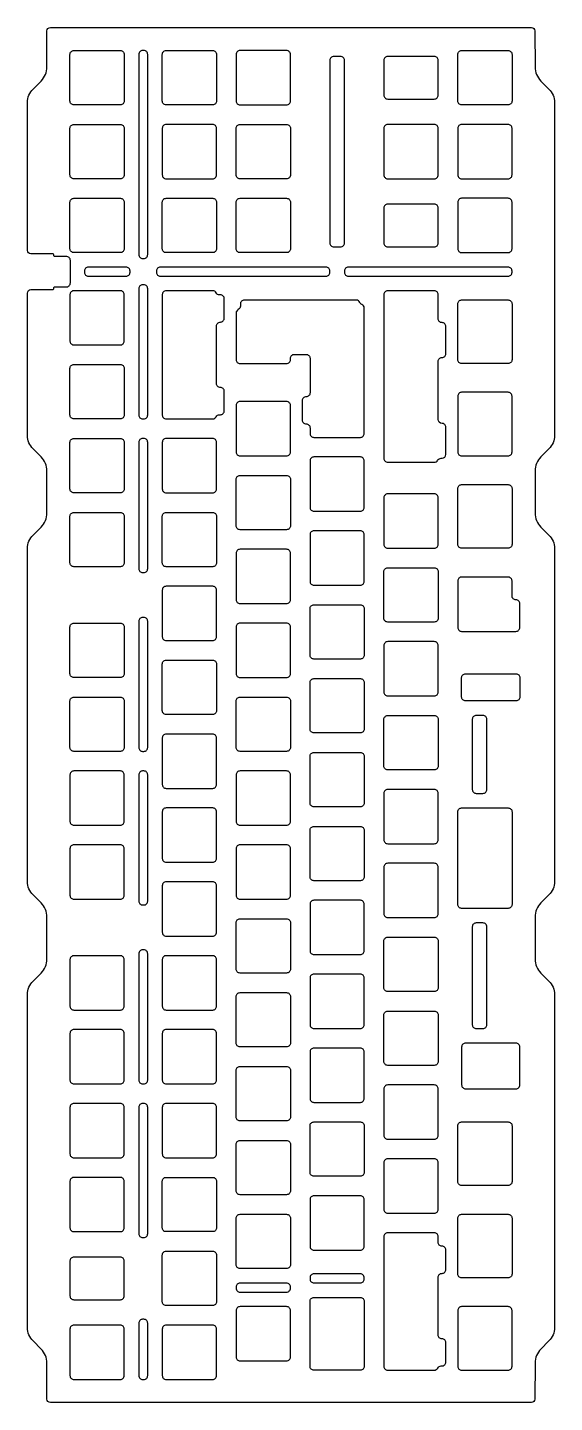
# Model space of a CAD drawing. Header units: millimetres. Extents: x -1479 to -1343, y 1706 to 2061.
import ezdxf

# ---------------------------------------------------------------- set-up
doc = ezdxf.new("R2010")
doc.units = ezdxf.units.MM
doc.layers.get('0').update_dxf_attribs({"linetype": 'CONTINUOUS'})

msp = doc.modelspace()

# ---------------------------------------------------------------- linework, layer by layer
for points in [[(-1478.57, 1992.11, -0.414214), (-1477.67, 1993.01), (-1472.11, 1993.01, 0.414214), (-1471.76, 1993.36), (-1471.76, 1993.51, -0.414214), (-1471.61, 1993.66), (-1468.62, 1993.66, 0.414214), (-1467.52, 1994.76), (-1467.52, 2000.46, 0.414214), (-1468.62, 2001.56), (-1471.61, 2001.56, -0.414214), (-1471.76, 2001.71), (-1471.76, 2001.86, 0.414214), (-1472.11, 2002.21), (-1477.67, 2002.21, -0.414214), (-1478.57, 2003.11), (-1478.57, 2041.24, -0.198912), (-1477.13, 2044.7), (-1475.06, 2046.77, 0.198912), (-1473.57, 2050.38), (-1473.57, 2059.67, -0.414214), (-1472.67, 2060.57), (-1348.62, 2060.57, -0.412316), (-1347.72, 2059.67), (-1347.66, 2050.38, 0.198896), (-1346.16, 2046.77), (-1344.09, 2044.7, -0.198912), (-1342.66, 2041.24), (-1342.66, 1955.38, -0.198912), (-1344.09, 1951.92), (-1346.16, 1949.84, 0.198912), (-1347.66, 1946.24), (-1347.66, 1935.38, 0.198912), (-1346.16, 1931.77), (-1344.09, 1929.7, -0.198912), (-1342.66, 1926.24), (-1342.66, 1840.38, -0.198912), (-1344.09, 1836.92), (-1346.16, 1834.84, 0.198912), (-1347.66, 1831.24), (-1347.66, 1820.38, 0.198912), (-1346.16, 1816.77), (-1344.09, 1814.7, -0.198912), (-1342.66, 1811.24), (-1342.66, 1725.38, -0.198912), (-1344.09, 1721.92), (-1346.16, 1719.84, 0.198896), (-1347.66, 1716.24), (-1347.72, 1706.95, -0.412316), (-1348.62, 1706.05), (-1472.67, 1706.05, -0.414214), (-1473.57, 1706.95), (-1473.57, 1716.24, 0.198912), (-1475.06, 1719.84), (-1477.13, 1721.92, -0.198912), (-1478.57, 1725.38), (-1478.57, 1811.24, -0.198912), (-1477.13, 1814.7), (-1475.06, 1816.77, 0.198912), (-1473.57, 1820.38), (-1473.57, 1831.24, 0.198912), (-1475.06, 1834.84), (-1477.13, 1836.92, -0.198912), (-1478.57, 1840.38), (-1478.57, 1926.24, -0.198912), (-1477.13, 1929.7), (-1475.06, 1931.77, 0.198912), (-1473.57, 1935.38), (-1473.57, 1946.24, 0.198912), (-1475.06, 1949.84), (-1477.13, 1951.92, -0.198912), (-1478.57, 1955.38)], [(-1454.62, 2054.62, -0.414214), (-1453.62, 2053.62), (-1453.62, 2041.62, -0.414214), (-1454.62, 2040.62), (-1466.62, 2040.62, -0.414214), (-1467.62, 2041.62), (-1467.62, 2053.62, -0.414214), (-1466.62, 2054.62)], [(-1447.56, 2002.02), (-1447.56, 2053.62, 0.414214), (-1448.56, 2054.62), (-1448.87, 2054.62, 0.414214), (-1449.87, 2053.62), (-1449.87, 2002.02, 0.414214), (-1448.87, 2001.02), (-1448.56, 2001.02, 0.414214)], [(-1429.81, 2041.62, -0.414214), (-1430.81, 2040.62), (-1442.81, 2040.62, -0.414214), (-1443.81, 2041.62), (-1443.81, 2053.62, -0.414214), (-1442.81, 2054.62), (-1430.81, 2054.62, -0.414214), (-1429.81, 2053.62)], [(-1411.76, 2054.62), (-1423.76, 2054.62, 0.414214), (-1424.76, 2053.62), (-1424.76, 2041.62, 0.414214), (-1423.76, 2040.62), (-1411.76, 2040.62, 0.414214), (-1410.76, 2041.62), (-1410.76, 2053.62, 0.414214)], [(-1399.58, 2004.02), (-1397.83, 2004.02, 0.414214), (-1396.83, 2005.02), (-1396.83, 2052.12, 0.414214), (-1397.83, 2053.12), (-1399.58, 2053.12, 0.414214), (-1400.58, 2052.12), (-1400.58, 2005.02, 0.414214)], [(-1386.66, 2052.12), (-1386.66, 2043.12, 0.414214), (-1385.66, 2042.12), (-1373.66, 2042.12, 0.414214), (-1372.66, 2043.12), (-1372.66, 2052.12, 0.414214), (-1373.66, 2053.12), (-1385.66, 2053.12, 0.414214)], [(-1353.61, 2041.62, -0.414214), (-1354.61, 2040.62), (-1366.61, 2040.62, -0.414214), (-1367.61, 2041.62), (-1367.61, 2053.62, -0.414214), (-1366.61, 2054.62), (-1354.61, 2054.62, -0.414214), (-1353.61, 2053.62)], [(-1467.62, 2034.57, -0.414214), (-1466.62, 2035.57), (-1454.62, 2035.57, -0.414214), (-1453.62, 2034.57), (-1453.62, 2022.57, -0.414214), (-1454.62, 2021.57), (-1466.62, 2021.57, -0.414214), (-1467.62, 2022.57)], [(-1429.81, 2022.57), (-1429.81, 2034.57, 0.414214), (-1430.81, 2035.57), (-1442.81, 2035.57, 0.414214), (-1443.81, 2034.57), (-1443.81, 2022.57, 0.414214), (-1442.81, 2021.57), (-1430.81, 2021.57, 0.414214)], [(-1410.76, 2022.57, -0.414214), (-1411.76, 2021.57), (-1423.76, 2021.57, -0.414214), (-1424.76, 2022.57), (-1424.76, 2034.57, -0.414214), (-1423.76, 2035.57), (-1411.76, 2035.57, -0.414214), (-1410.76, 2034.57)], [(-1386.66, 2034.57), (-1386.66, 2022.57, 0.414214), (-1385.66, 2021.57), (-1373.66, 2021.57, 0.414214), (-1372.66, 2022.57), (-1372.66, 2034.57, 0.414214), (-1373.66, 2035.57), (-1385.66, 2035.57, 0.414214)], [(-1367.61, 2034.57), (-1367.61, 2022.57, 0.414214), (-1366.61, 2021.57), (-1354.61, 2021.57, 0.414214), (-1353.61, 2022.57), (-1353.61, 2034.57, 0.414214), (-1354.61, 2035.57), (-1366.61, 2035.57, 0.414214)], [(-1466.62, 2002.52, -0.414214), (-1467.62, 2003.52), (-1467.62, 2015.52, -0.414214), (-1466.62, 2016.52), (-1454.62, 2016.52, -0.414214), (-1453.62, 2015.52), (-1453.62, 2003.52, -0.414214), (-1454.62, 2002.52)], [(-1442.81, 2002.52, -0.414214), (-1443.81, 2003.52), (-1443.81, 2015.52, -0.414214), (-1442.81, 2016.52), (-1430.81, 2016.52, -0.414214), (-1429.81, 2015.52), (-1429.81, 2003.52, -0.414214), (-1430.81, 2002.52)], [(-1411.76, 2016.52, -0.414214), (-1410.76, 2015.52), (-1410.76, 2003.52, -0.414214), (-1411.76, 2002.52), (-1423.76, 2002.52, -0.414214), (-1424.76, 2003.52), (-1424.76, 2015.52, -0.414214), (-1423.76, 2016.52)], [(-1385.66, 2004.02), (-1373.66, 2004.02, 0.414214), (-1372.66, 2005.02), (-1372.66, 2014.02, 0.414214), (-1373.66, 2015.02), (-1385.66, 2015.02, 0.414214), (-1386.66, 2014.02), (-1386.66, 2005.02, 0.414214)], [(-1366.61, 2002.52), (-1354.61, 2002.52, 0.414214), (-1353.61, 2003.52), (-1353.61, 2015.52, 0.414214), (-1354.61, 2016.52), (-1366.61, 2016.52, 0.414214), (-1367.61, 2015.52), (-1367.61, 2003.52, 0.414214)], [(-1463.87, 1997.77), (-1463.87, 1997.45, 0.414214), (-1462.87, 1996.45), (-1453.12, 1996.45, 0.414214), (-1452.12, 1997.45), (-1452.12, 1997.77, 0.414214), (-1453.12, 1998.77), (-1462.87, 1998.77, 0.414214)], [(-1445.31, 1997.77), (-1445.31, 1997.45, 0.414214), (-1444.31, 1996.45), (-1401.58, 1996.45, 0.414214), (-1400.58, 1997.45), (-1400.58, 1997.77, 0.414214), (-1401.58, 1998.77), (-1444.31, 1998.77, 0.414214)], [(-1354.61, 1998.77), (-1395.83, 1998.77, 0.414214), (-1396.83, 1997.77), (-1396.83, 1997.45, 0.414214), (-1395.83, 1996.45), (-1354.61, 1996.45, 0.414214), (-1353.61, 1997.45), (-1353.61, 1997.77, 0.414214)], [(-1466.62, 1978.71), (-1454.62, 1978.71, 0.414214), (-1453.62, 1979.71), (-1453.62, 1991.71, 0.414214), (-1454.62, 1992.71), (-1466.62, 1992.71, 0.414214), (-1467.62, 1991.71), (-1467.62, 1979.71, 0.414214)], [(-1447.56, 1960.67), (-1447.56, 1993.21, 0.414214), (-1448.56, 1994.21), (-1448.87, 1994.21, 0.414214), (-1449.87, 1993.21), (-1449.87, 1960.67, 0.414214), (-1448.87, 1959.67), (-1448.56, 1959.67, 0.414214)], [(-1429.92, 1960.2, -0.281272), (-1429.03, 1960.74), (-1428.81, 1960.74, 0.414214), (-1427.81, 1961.74), (-1427.81, 1966.74, 0.414214), (-1428.81, 1967.74, -0.414214), (-1429.81, 1968.74), (-1429.81, 1983.62, -0.414214), (-1428.81, 1984.62, 0.414214), (-1427.81, 1985.62), (-1427.81, 1990.62, 0.414214), (-1428.81, 1991.62), (-1429.03, 1991.62, -0.281269), (-1429.92, 1992.16, 0.281269), (-1430.81, 1992.7), (-1442.81, 1992.7, 0.414214), (-1443.81, 1991.7), (-1443.81, 1960.65, 0.414214), (-1442.81, 1959.65), (-1430.81, 1959.65, 0.281272)], [(-1371.66, 1984.47, -0.414214), (-1372.66, 1985.47), (-1372.66, 1991.7, 0.414214), (-1373.66, 1992.7), (-1378.88, 1992.7), (-1385.66, 1992.7, 0.414214), (-1386.66, 1991.7), (-1386.66, 1949.49, 0.414421), (-1385.65, 1948.49), (-1373.66, 1948.49, 0.267949), (-1372.79, 1948.99, -0.267949), (-1371.92, 1949.5), (-1371.66, 1949.5, 0.414001), (-1370.66, 1950.5), (-1370.66, 1957.5, 0.414214), (-1371.66, 1958.5, -0.414213), (-1372.66, 1959.5), (-1372.66, 1974.47, -0.414214), (-1371.66, 1975.47, 0.414214), (-1370.66, 1976.47), (-1370.66, 1983.47, 0.414214)], [(-1406.71, 1976.29, -0.414214), (-1405.71, 1975.29), (-1405.71, 1966.36, -0.414214), (-1406.71, 1965.36, 0.414214), (-1407.71, 1964.36), (-1407.71, 1959.36, 0.414214), (-1406.71, 1958.36, -0.414214), (-1405.71, 1957.36), (-1405.71, 1955.89, 0.414214), (-1404.71, 1954.89), (-1392.71, 1954.89, 0.414214), (-1391.71, 1955.89), (-1391.71, 1988.23, 0.306233), (-1392.33, 1989.16, -0.196703), (-1392.88, 1989.69, 0.298148), (-1393.79, 1990.29), (-1422.67, 1990.29, 0.414214), (-1423.67, 1989.29), (-1423.67, 1988.72, -0.281272), (-1424.21, 1987.83, 0.281272), (-1424.76, 1986.94), (-1424.76, 1974.94, 0.414214), (-1423.76, 1973.94), (-1411.76, 1973.94, 0.414214), (-1410.76, 1974.94), (-1410.76, 1975.29, -0.414214), (-1409.76, 1976.29)], [(-1354.61, 1990.32, -0.414214), (-1353.61, 1989.32), (-1353.61, 1974.94, -0.414214), (-1354.61, 1973.94), (-1366.61, 1973.94, -0.414214), (-1367.61, 1974.94), (-1367.61, 1989.32, -0.414214), (-1366.61, 1990.32)], [(-1453.62, 1960.67, -0.414214), (-1454.62, 1959.67), (-1466.62, 1959.67, -0.414214), (-1467.62, 1960.67), (-1467.62, 1972.67, -0.414214), (-1466.62, 1973.67), (-1454.62, 1973.67, -0.414214), (-1453.62, 1972.67)], [(-1411.76, 1964.13), (-1423.76, 1964.13, 0.414214), (-1424.76, 1963.13), (-1424.76, 1951.13, 0.414214), (-1423.76, 1950.13), (-1411.76, 1950.13, 0.414214), (-1410.76, 1951.13), (-1410.76, 1963.13, 0.414214)], [(-1354.61, 1966.51), (-1366.61, 1966.51, 0.414214), (-1367.61, 1965.51), (-1367.61, 1951.13, 0.414214), (-1366.61, 1950.13), (-1354.61, 1950.13, 0.414214), (-1353.61, 1951.13), (-1353.61, 1965.51, 0.414214)], [(-1467.62, 1953.6, -0.414214), (-1466.62, 1954.6), (-1454.62, 1954.6, -0.414214), (-1453.62, 1953.6), (-1453.62, 1941.6, -0.414214), (-1454.62, 1940.6), (-1466.62, 1940.6, -0.414214), (-1467.62, 1941.6)], [(-1447.56, 1921.05), (-1447.56, 1953.6, 0.414214), (-1448.56, 1954.6), (-1448.87, 1954.6, 0.414214), (-1449.87, 1953.6), (-1449.87, 1921.05, 0.414214), (-1448.87, 1920.05), (-1448.56, 1920.05, 0.414214)], [(-1443.81, 1953.6), (-1443.81, 1941.6, 0.414214), (-1442.81, 1940.6), (-1430.81, 1940.6, 0.414214), (-1429.81, 1941.6), (-1429.81, 1953.6, 0.414214), (-1430.81, 1954.6), (-1442.81, 1954.6, 0.414214)], [(-1404.71, 1935.84), (-1392.71, 1935.84, 0.414214), (-1391.71, 1936.84), (-1391.71, 1948.84, 0.414214), (-1392.71, 1949.84), (-1404.71, 1949.84, 0.414214), (-1405.71, 1948.84), (-1405.71, 1936.84, 0.414214)], [(-1411.76, 1945.08, -0.414214), (-1410.76, 1944.08), (-1410.76, 1932.08, -0.414214), (-1411.76, 1931.08), (-1423.76, 1931.08, -0.414214), (-1424.76, 1932.08), (-1424.76, 1944.08, -0.414214), (-1423.76, 1945.08)], [(-1385.66, 1926.32), (-1373.66, 1926.32, 0.414214), (-1372.66, 1927.32), (-1372.66, 1939.32, 0.414214), (-1373.66, 1940.32), (-1385.66, 1940.32, 0.414214), (-1386.66, 1939.32), (-1386.66, 1927.32, 0.414214)], [(-1354.61, 1942.7, -0.414214), (-1353.61, 1941.7), (-1353.61, 1927.32, -0.414214), (-1354.61, 1926.32), (-1366.61, 1926.32, -0.414214), (-1367.61, 1927.32), (-1367.61, 1941.7, -0.414214), (-1366.61, 1942.7)], [(-1454.62, 1935.55, -0.414214), (-1453.62, 1934.55), (-1453.62, 1922.55, -0.414214), (-1454.62, 1921.55), (-1466.62, 1921.55, -0.414214), (-1467.62, 1922.55), (-1467.62, 1934.55, -0.414214), (-1466.62, 1935.55)], [(-1442.81, 1921.55, -0.414214), (-1443.81, 1922.55), (-1443.81, 1934.55, -0.414214), (-1442.81, 1935.55), (-1430.81, 1935.55, -0.414214), (-1429.81, 1934.55), (-1429.81, 1922.55, -0.414214), (-1430.81, 1921.55)], [(-1404.71, 1916.79), (-1392.71, 1916.79, 0.414214), (-1391.71, 1917.79), (-1391.71, 1929.79, 0.414214), (-1392.71, 1930.79), (-1404.71, 1930.79, 0.414214), (-1405.71, 1929.79), (-1405.71, 1917.79, 0.414214)], [(-1410.76, 1913.03), (-1410.76, 1925.03, 0.414214), (-1411.76, 1926.03), (-1423.76, 1926.03, 0.414214), (-1424.76, 1925.03), (-1424.76, 1913.03, 0.414214), (-1423.76, 1912.03), (-1411.76, 1912.03, 0.414214)], [(-1372.66, 1908.27, -0.414214), (-1373.66, 1907.27), (-1385.66, 1907.27, -0.414214), (-1386.66, 1908.27), (-1386.66, 1920.27, -0.414214), (-1385.66, 1921.27), (-1373.66, 1921.27, -0.414214), (-1372.66, 1920.27)], [(-1352.61, 1913, -0.414214), (-1353.61, 1914), (-1353.61, 1917.88, 0.414214), (-1354.61, 1918.88), (-1366.61, 1918.88, 0.414214), (-1367.61, 1917.88), (-1367.61, 1905.88, 0.414214), (-1366.61, 1904.88), (-1352.61, 1904.88, 0.414214), (-1351.61, 1905.88), (-1351.61, 1912, 0.414214), (-1352.61, 1913)], [(-1443.81, 1915.5), (-1443.81, 1903.5, 0.414214), (-1442.81, 1902.5), (-1430.81, 1902.5, 0.414214), (-1429.81, 1903.5), (-1429.81, 1915.5, 0.414214), (-1430.81, 1916.5), (-1442.81, 1916.5, 0.414214)], [(-1404.71, 1897.74, -0.414214), (-1405.71, 1898.74), (-1405.71, 1910.74, -0.414214), (-1404.71, 1911.74), (-1392.71, 1911.74, -0.414214), (-1391.71, 1910.74), (-1391.71, 1898.74, -0.414214), (-1392.71, 1897.74)], [(-1447.56, 1874.93), (-1447.56, 1907.48, 0.414214), (-1448.56, 1908.48), (-1448.87, 1908.48, 0.414214), (-1449.87, 1907.48), (-1449.87, 1874.93, 0.414214), (-1448.87, 1873.93), (-1448.56, 1873.93, 0.414214)], [(-1467.62, 1905.98, -0.414214), (-1466.62, 1906.98), (-1454.62, 1906.98, -0.414214), (-1453.62, 1905.98), (-1453.62, 1893.98, -0.414214), (-1454.62, 1892.98), (-1466.62, 1892.98, -0.414214), (-1467.62, 1893.98)], [(-1411.76, 1906.98), (-1423.76, 1906.98, 0.414214), (-1424.76, 1905.98), (-1424.76, 1893.98, 0.414214), (-1423.76, 1892.98), (-1411.76, 1892.98, 0.414214), (-1410.76, 1893.98), (-1410.76, 1905.98, 0.414214)], [(-1372.66, 1889.22), (-1372.66, 1901.22, 0.414214), (-1373.66, 1902.22), (-1385.66, 1902.22, 0.414214), (-1386.66, 1901.22), (-1386.66, 1889.22, 0.414214), (-1385.66, 1888.22), (-1373.66, 1888.22, 0.414214)], [(-1430.81, 1897.45, -0.414214), (-1429.81, 1896.45), (-1429.81, 1884.45, -0.414214), (-1430.81, 1883.45), (-1442.81, 1883.45, -0.414214), (-1443.81, 1884.45), (-1443.81, 1896.45, -0.414214), (-1442.81, 1897.45)], [(-1366.6, 1892.95, -0.414214), (-1365.6, 1893.95), (-1352.6, 1893.95, -0.414214), (-1351.6, 1892.95), (-1351.6, 1887.95, -0.414214), (-1352.6, 1886.95), (-1365.6, 1886.95, -0.414214), (-1366.6, 1887.95)], [(-1404.71, 1878.69, -0.414214), (-1405.71, 1879.69), (-1405.71, 1891.69, -0.414214), (-1404.71, 1892.69), (-1392.71, 1892.69, -0.414214), (-1391.71, 1891.69), (-1391.71, 1879.69, -0.414214), (-1392.71, 1878.69)], [(-1466.62, 1873.93, -0.414214), (-1467.62, 1874.93), (-1467.62, 1886.93, -0.414214), (-1466.62, 1887.93), (-1454.62, 1887.93, -0.414214), (-1453.62, 1886.93), (-1453.62, 1874.93, -0.414214), (-1454.62, 1873.93)], [(-1410.76, 1874.93, -0.414214), (-1411.76, 1873.93), (-1423.76, 1873.93, -0.414214), (-1424.76, 1874.93), (-1424.76, 1886.93, -0.414214), (-1423.76, 1887.93), (-1411.76, 1887.93, -0.414214), (-1410.76, 1886.93)], [(-1372.66, 1870.17, -0.414214), (-1373.66, 1869.17), (-1385.66, 1869.17, -0.414214), (-1386.66, 1870.17), (-1386.66, 1882.17, -0.414214), (-1385.66, 1883.17), (-1373.66, 1883.17, -0.414214), (-1372.66, 1882.17)], [(-1363.86, 1882.2), (-1363.86, 1864.1, 0.414214), (-1362.86, 1863.1), (-1361.11, 1863.1, 0.414214), (-1360.11, 1864.1), (-1360.11, 1882.2, 0.414214), (-1361.11, 1883.2), (-1362.86, 1883.2, 0.414214)], [(-1443.81, 1877.4), (-1443.81, 1865.4, 0.414214), (-1442.81, 1864.4), (-1430.81, 1864.4, 0.414214), (-1429.81, 1865.4), (-1429.81, 1877.4, 0.414214), (-1430.81, 1878.4), (-1442.81, 1878.4, 0.414214)], [(-1391.71, 1860.64, -0.414214), (-1392.71, 1859.64), (-1404.71, 1859.64, -0.414214), (-1405.71, 1860.64), (-1405.71, 1872.64, -0.414214), (-1404.71, 1873.64), (-1392.71, 1873.64, -0.414214), (-1391.71, 1872.64)], [(-1453.62, 1855.88), (-1453.62, 1867.88, 0.414214), (-1454.62, 1868.88), (-1466.62, 1868.88, 0.414214), (-1467.62, 1867.88), (-1467.62, 1855.88, 0.414214), (-1466.62, 1854.88), (-1454.62, 1854.88, 0.414214)], [(-1447.56, 1835.33), (-1447.56, 1867.88, 0.414214), (-1448.56, 1868.88), (-1448.87, 1868.88, 0.414214), (-1449.87, 1867.88), (-1449.87, 1835.33, 0.414214), (-1448.87, 1834.33), (-1448.56, 1834.33, 0.414214)], [(-1410.76, 1855.88), (-1410.76, 1867.88, 0.414214), (-1411.76, 1868.88), (-1423.76, 1868.88, 0.414214), (-1424.76, 1867.88), (-1424.76, 1855.88, 0.414214), (-1423.76, 1854.88), (-1411.76, 1854.88, 0.414214)], [(-1373.66, 1864.12), (-1385.66, 1864.12, 0.414214), (-1386.66, 1863.12), (-1386.66, 1851.12, 0.414214), (-1385.66, 1850.12), (-1373.66, 1850.12, 0.414214), (-1372.66, 1851.12), (-1372.66, 1863.12, 0.414214)], [(-1429.81, 1846.35), (-1429.81, 1858.35, 0.414214), (-1430.81, 1859.35), (-1442.81, 1859.35, 0.414214), (-1443.81, 1858.35), (-1443.81, 1846.35, 0.414214), (-1442.81, 1845.35), (-1430.81, 1845.35, 0.414214)], [(-1353.61, 1834.45, -0.414214), (-1354.61, 1833.45), (-1366.61, 1833.45, -0.414214), (-1367.61, 1834.45), (-1367.61, 1858.35, -0.414214), (-1366.61, 1859.35), (-1354.61, 1859.35, -0.414214), (-1353.61, 1858.35)], [(-1405.71, 1853.59, -0.414214), (-1404.71, 1854.59), (-1392.71, 1854.59, -0.414214), (-1391.71, 1853.59), (-1391.71, 1841.59, -0.414214), (-1392.71, 1840.59), (-1404.71, 1840.59, -0.414214), (-1405.71, 1841.59)], [(-1454.62, 1849.83), (-1466.62, 1849.83, 0.414214), (-1467.62, 1848.83), (-1467.62, 1836.83, 0.414214), (-1466.62, 1835.83), (-1454.62, 1835.83, 0.414214), (-1453.62, 1836.83), (-1453.62, 1848.83, 0.414214)], [(-1410.76, 1836.83), (-1410.76, 1848.83, 0.414214), (-1411.76, 1849.83), (-1423.76, 1849.83, 0.414214), (-1424.76, 1848.83), (-1424.76, 1836.83, 0.414214), (-1423.76, 1835.83), (-1411.76, 1835.83, 0.414214)], [(-1386.66, 1844.07), (-1386.66, 1832.07, 0.414214), (-1385.66, 1831.07), (-1373.66, 1831.07, 0.414214), (-1372.66, 1832.07), (-1372.66, 1844.07, 0.414214), (-1373.66, 1845.07), (-1385.66, 1845.07, 0.414214)], [(-1430.81, 1840.3), (-1442.81, 1840.3, 0.414214), (-1443.81, 1839.3), (-1443.81, 1827.3, 0.414214), (-1442.81, 1826.3), (-1430.81, 1826.3, 0.414214), (-1429.81, 1827.3), (-1429.81, 1839.3, 0.414214)], [(-1404.71, 1821.54), (-1392.71, 1821.54, 0.414214), (-1391.71, 1822.54), (-1391.71, 1834.54, 0.414214), (-1392.71, 1835.54), (-1404.71, 1835.54, 0.414214), (-1405.71, 1834.54), (-1405.71, 1822.54, 0.414214)], [(-1423.76, 1816.78, -0.414214), (-1424.76, 1817.78), (-1424.76, 1829.78, -0.414214), (-1423.76, 1830.78), (-1411.76, 1830.78, -0.414214), (-1410.76, 1829.78), (-1410.76, 1817.78, -0.414214), (-1411.76, 1816.78)], [(-1360.11, 1803.45), (-1360.11, 1828.7, 0.414214), (-1361.11, 1829.7), (-1362.86, 1829.7, 0.414214), (-1363.86, 1828.7), (-1363.86, 1803.45, 0.414214), (-1362.86, 1802.45), (-1361.11, 1802.45, 0.414214)], [(-1373.66, 1826.02, -0.414214), (-1372.66, 1825.02), (-1372.66, 1813.02, -0.414214), (-1373.66, 1812.02), (-1385.66, 1812.02, -0.414214), (-1386.66, 1813.02), (-1386.66, 1825.02, -0.414214), (-1385.66, 1826.02)], [(-1448.87, 1788.2), (-1448.56, 1788.2, 0.414214), (-1447.56, 1789.2), (-1447.56, 1821.75, 0.414214), (-1448.56, 1822.75), (-1448.87, 1822.75, 0.414214), (-1449.87, 1821.75), (-1449.87, 1789.2, 0.414214)], [(-1454.62, 1821.25), (-1466.62, 1821.25, 0.414214), (-1467.62, 1820.25), (-1467.62, 1808.25, 0.414214), (-1466.62, 1807.25), (-1454.62, 1807.25, 0.414214), (-1453.62, 1808.25), (-1453.62, 1820.25, 0.414214)], [(-1429.81, 1808.25), (-1429.81, 1820.25, 0.414214), (-1430.81, 1821.25), (-1442.81, 1821.25, 0.414214), (-1443.81, 1820.25), (-1443.81, 1808.25, 0.414214), (-1442.81, 1807.25), (-1430.81, 1807.25, 0.414214)], [(-1392.71, 1816.49), (-1404.71, 1816.49, 0.414214), (-1405.71, 1815.49), (-1405.71, 1803.49, 0.414214), (-1404.71, 1802.49), (-1392.71, 1802.49, 0.414214), (-1391.71, 1803.49), (-1391.71, 1815.49, 0.414214)], [(-1423.76, 1797.73, -0.414214), (-1424.76, 1798.73), (-1424.76, 1810.73, -0.414214), (-1423.76, 1811.73), (-1411.76, 1811.73, -0.414214), (-1410.76, 1810.73), (-1410.76, 1798.73, -0.414214), (-1411.76, 1797.73)], [(-1386.66, 1805.97, -0.414214), (-1385.66, 1806.97), (-1373.66, 1806.97, -0.414214), (-1372.66, 1805.97), (-1372.66, 1793.97, -0.414214), (-1373.66, 1792.97), (-1385.66, 1792.97, -0.414214), (-1386.66, 1793.97)], [(-1453.62, 1789.2), (-1453.62, 1801.2, 0.414214), (-1454.62, 1802.2), (-1466.62, 1802.2, 0.414214), (-1467.62, 1801.2), (-1467.62, 1789.2, 0.414214), (-1466.62, 1788.2), (-1454.62, 1788.2, 0.414214)], [(-1430.81, 1802.2), (-1442.81, 1802.2, 0.414214), (-1443.81, 1801.2), (-1443.81, 1789.2, 0.414214), (-1442.81, 1788.2), (-1430.81, 1788.2, 0.414214), (-1429.81, 1789.2), (-1429.81, 1801.2, 0.414214)], [(-1392.71, 1797.44), (-1404.71, 1797.44, 0.414214), (-1405.71, 1796.44), (-1405.71, 1784.44, 0.414214), (-1404.71, 1783.44), (-1392.71, 1783.44, 0.414214), (-1391.71, 1784.44), (-1391.71, 1796.44, 0.414214)], [(-1351.6, 1787.94), (-1351.61, 1797.7, 0.414214), (-1352.61, 1798.7), (-1365.61, 1798.7, 0.414214), (-1366.61, 1797.7), (-1366.6, 1787.94, 0.414214), (-1365.6, 1786.94), (-1352.6, 1786.94, 0.414214)], [(-1423.76, 1778.68, -0.414214), (-1424.76, 1779.68), (-1424.76, 1791.68, -0.414214), (-1423.76, 1792.68), (-1411.76, 1792.68, -0.414214), (-1410.76, 1791.68), (-1410.76, 1779.68, -0.414214), (-1411.76, 1778.68)], [(-1385.66, 1773.92), (-1373.66, 1773.92, 0.414214), (-1372.66, 1774.92), (-1372.66, 1786.92, 0.414214), (-1373.66, 1787.92), (-1385.66, 1787.92, 0.414214), (-1386.66, 1786.92), (-1386.66, 1774.92, 0.414214)], [(-1453.62, 1770.15), (-1453.62, 1782.15, 0.414214), (-1454.62, 1783.15), (-1466.62, 1783.15, 0.414214), (-1467.62, 1782.15), (-1467.62, 1770.15, 0.414214), (-1466.62, 1769.15), (-1454.62, 1769.15, 0.414214)], [(-1448.87, 1748.6), (-1448.56, 1748.6, 0.414214), (-1447.56, 1749.6), (-1447.56, 1782.15, 0.414214), (-1448.56, 1783.15), (-1448.87, 1783.15, 0.414214), (-1449.87, 1782.15), (-1449.87, 1749.6, 0.414214)], [(-1429.81, 1770.15), (-1429.81, 1782.15, 0.414214), (-1430.81, 1783.15), (-1442.81, 1783.15, 0.414214), (-1443.81, 1782.15), (-1443.81, 1770.15, 0.414214), (-1442.81, 1769.15), (-1430.81, 1769.15, 0.414214)], [(-1391.71, 1765.39, -0.414214), (-1392.71, 1764.39), (-1404.71, 1764.39, -0.414214), (-1405.71, 1765.39), (-1405.71, 1777.39, -0.414214), (-1404.71, 1778.39), (-1392.71, 1778.39, -0.414214), (-1391.71, 1777.39)], [(-1367.61, 1777.39, -0.414214), (-1366.61, 1778.39), (-1354.61, 1778.39, -0.414214), (-1353.61, 1777.39), (-1353.61, 1763.01, -0.414214), (-1354.61, 1762.01), (-1366.61, 1762.01, -0.414214), (-1367.61, 1763.01)], [(-1423.76, 1759.63, -0.414214), (-1424.76, 1760.63), (-1424.76, 1772.63, -0.414214), (-1423.76, 1773.63), (-1411.76, 1773.63, -0.414214), (-1410.76, 1772.63), (-1410.76, 1760.63, -0.414214), (-1411.76, 1759.63)], [(-1385.66, 1754.87), (-1373.66, 1754.87, 0.414214), (-1372.66, 1755.87), (-1372.66, 1767.87, 0.414214), (-1373.66, 1768.87), (-1385.66, 1768.87, 0.414214), (-1386.66, 1767.87), (-1386.66, 1755.87, 0.414214)], [(-1466.62, 1750.1), (-1454.62, 1750.1, 0.414214), (-1453.62, 1751.1), (-1453.62, 1763.1, 0.414214), (-1454.62, 1764.1), (-1466.62, 1764.1, 0.414214), (-1467.62, 1763.1), (-1467.62, 1751.1, 0.414214)], [(-1442.81, 1750.1, -0.414214), (-1443.81, 1751.1), (-1443.81, 1763.1, -0.414214), (-1442.81, 1764.1), (-1430.81, 1764.1, -0.414214), (-1429.81, 1763.1), (-1429.81, 1751.1, -0.414214), (-1430.81, 1750.1)], [(-1405.71, 1758.34), (-1405.71, 1746.34, 0.414214), (-1404.71, 1745.34), (-1392.71, 1745.34, 0.414214), (-1391.71, 1746.34), (-1391.71, 1758.34, 0.414214), (-1392.71, 1759.34), (-1404.71, 1759.34, 0.414214)], [(-1411.76, 1754.58, -0.414214), (-1410.76, 1753.58), (-1410.76, 1741.58, -0.414214), (-1411.76, 1740.58), (-1423.76, 1740.58, -0.414214), (-1424.76, 1741.58), (-1424.76, 1753.58, -0.414214), (-1423.76, 1754.58)], [(-1367.61, 1753.58, -0.414214), (-1366.61, 1754.58), (-1354.61, 1754.58, -0.414214), (-1353.61, 1753.58), (-1353.61, 1739.2, -0.414214), (-1354.61, 1738.2), (-1366.61, 1738.2, -0.414214), (-1367.61, 1739.2)], [(-1372.77, 1714.93, -0.281082), (-1371.88, 1715.47), (-1371.66, 1715.47, 0.414214), (-1370.66, 1716.47), (-1370.66, 1721.47, 0.414214), (-1371.66, 1722.47, -0.414214), (-1372.66, 1723.47), (-1372.66, 1738.35, -0.414214), (-1371.66, 1739.35, 0.414214), (-1370.66, 1740.35), (-1370.66, 1745.35, 0.414214), (-1371.66, 1746.35, -0.414214), (-1372.66, 1747.35), (-1372.66, 1748.82, 0.414214), (-1373.66, 1749.82), (-1385.66, 1749.82, 0.414214), (-1386.66, 1748.82), (-1386.66, 1715.39, 0.414214), (-1385.66, 1714.39), (-1373.66, 1714.39, 0.281082)], [(-1430.81, 1745.05, -0.414214), (-1429.81, 1744.05), (-1429.81, 1732.05, -0.414214), (-1430.81, 1731.05), (-1442.81, 1731.05, -0.414214), (-1443.81, 1732.05), (-1443.81, 1744.05, -0.414214), (-1442.81, 1745.05)], [(-1453.62, 1733.55), (-1453.62, 1742.55, 0.414214), (-1454.62, 1743.55), (-1466.62, 1743.55, 0.414214), (-1467.62, 1742.55), (-1467.62, 1733.55, 0.414214), (-1466.62, 1732.55), (-1454.62, 1732.55, 0.414214)], [(-1392.71, 1739.21), (-1404.71, 1739.21, 0.414214), (-1405.71, 1738.21), (-1405.71, 1737.9, 0.414214), (-1404.71, 1736.9), (-1392.71, 1736.9, 0.414214), (-1391.71, 1737.9), (-1391.71, 1738.21, 0.414214)], [(-1424.76, 1735.83), (-1424.76, 1735.52, 0.414214), (-1423.76, 1734.52), (-1411.76, 1734.52, 0.414214), (-1410.76, 1735.52), (-1410.76, 1735.83, 0.414214), (-1411.76, 1736.83), (-1423.76, 1736.83, 0.414214)], [(-1410.76, 1717.77), (-1410.76, 1729.77, 0.414214), (-1411.76, 1730.77), (-1423.76, 1730.77, 0.414214), (-1424.76, 1729.77), (-1424.76, 1717.77, 0.414214), (-1423.76, 1716.77), (-1411.76, 1716.77, 0.414214)], [(-1405.71, 1732.15, -0.414214), (-1404.71, 1733.15), (-1392.71, 1733.15, -0.414214), (-1391.71, 1732.15), (-1391.71, 1715.38, -0.414214), (-1392.71, 1714.38), (-1404.71, 1714.38, -0.414214), (-1405.71, 1715.38)], [(-1367.61, 1729.77), (-1367.61, 1715.38, 0.414214), (-1366.61, 1714.38), (-1354.61, 1714.38, 0.414214), (-1353.61, 1715.38), (-1353.61, 1729.77, 0.414214), (-1354.61, 1730.77), (-1366.61, 1730.77, 0.414214)], [(-1447.56, 1713), (-1447.56, 1726.5, 0.414214), (-1448.56, 1727.5), (-1448.87, 1727.5, 0.414214), (-1449.87, 1726.5), (-1449.87, 1713, 0.414214), (-1448.87, 1712), (-1448.56, 1712, 0.414214)], [(-1453.62, 1713), (-1453.62, 1725, 0.414214), (-1454.62, 1726), (-1466.62, 1726, 0.414214), (-1467.62, 1725), (-1467.62, 1713, 0.414214), (-1466.62, 1712), (-1454.62, 1712, 0.414214)], [(-1443.81, 1725), (-1443.81, 1713, 0.414214), (-1442.81, 1712), (-1430.81, 1712, 0.414214), (-1429.81, 1713), (-1429.81, 1725, 0.414214), (-1430.81, 1726), (-1442.81, 1726, 0.414214)]]:
    msp.add_lwpolyline(points, format="xyb", close=True)

doc.saveas('drawing.dxf')
